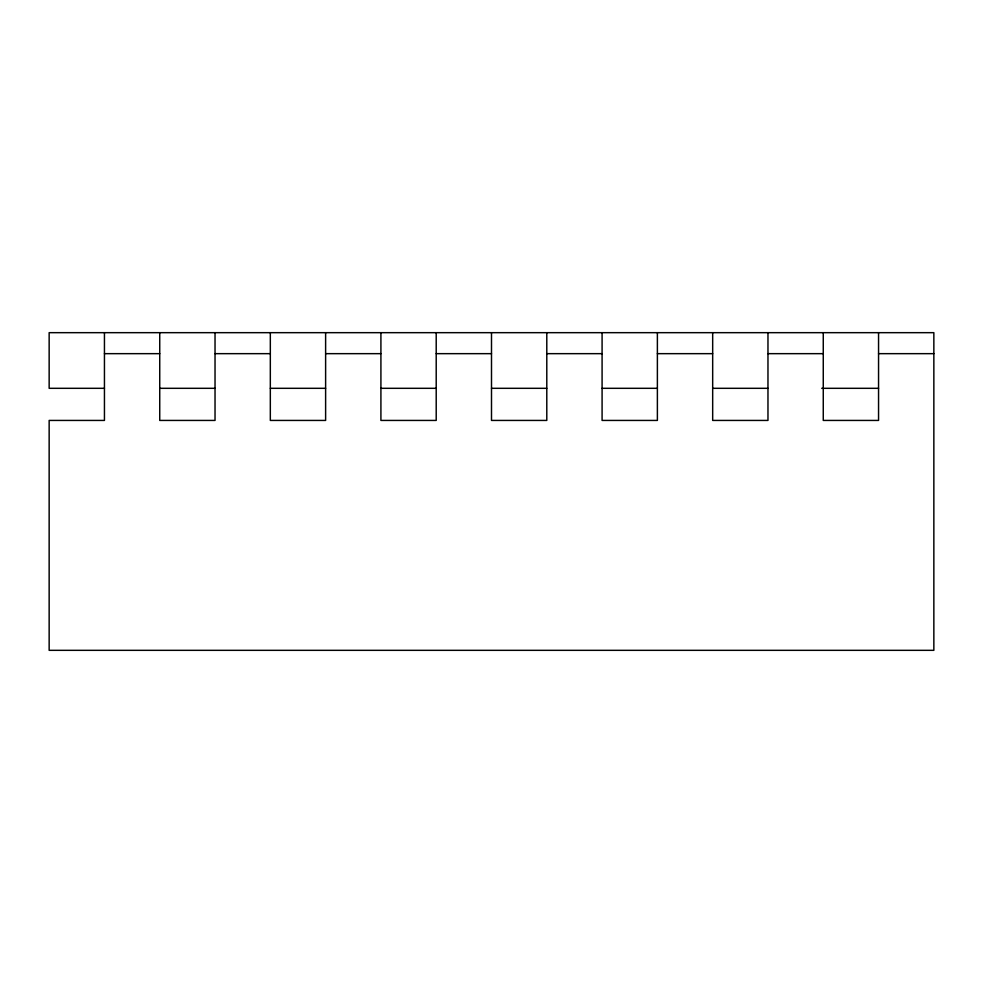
<?xml version="1.0" encoding="UTF-8"?>
<svg xmlns="http://www.w3.org/2000/svg" width="983" height="983" viewBox="0 0 983 983"><rect width="100%" height="100%" fill="white"/><g stroke="black" fill="none" stroke-linecap="round" stroke-linejoin="round"><path stroke-width="1.47" d="M104.444 353.659L159.738 353.659M215.031 353.659L270.325 353.659M325.619 353.659L380.913 353.659M436.206 353.659L491.5 353.659M546.794 353.659L602.087 353.659M657.381 353.659L712.675 353.659M767.969 353.659L823.263 353.659M878.556 353.659L933.85 353.659M104.444 388.31L49.15 388.31L49.15 332.672L933.85 332.672L933.85 650.328L49.15 650.328L49.15 420.429L104.444 420.429L104.444 332.672M159.738 388.31L215.031 388.31M270.325 388.31L325.619 388.31M380.913 388.31L436.206 388.31M491.5 388.31L546.794 388.31M602.087 388.31L657.381 388.31M712.675 388.31L767.969 388.31M821.727 388.31L878.556 388.31M878.556 332.672L878.556 420.429L823.263 420.429L823.263 332.672M767.969 332.672L767.969 420.429L712.675 420.429L712.675 332.672M657.381 332.672L657.381 420.429L602.087 420.429L602.087 332.672M546.794 332.672L546.794 420.429L491.5 420.429L491.5 332.672M436.206 332.672L436.206 420.429L380.913 420.429L380.913 332.672M325.619 332.672L325.619 420.429L270.325 420.429L270.325 332.672M215.031 332.672L215.031 420.429L159.738 420.429L159.738 332.672"/></g></svg>
